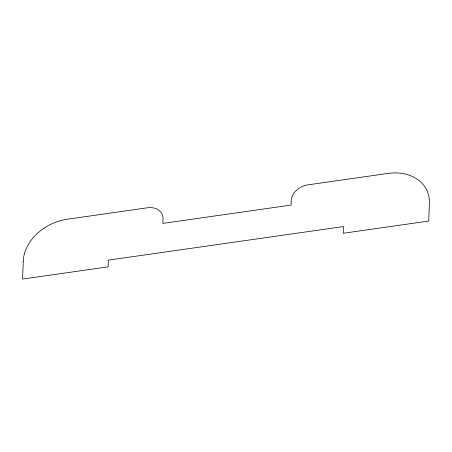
<?xml version="1.0" encoding="UTF-8"?>
<svg xmlns="http://www.w3.org/2000/svg" width="452" height="452" viewBox="0 0 452 452"><rect width="100%" height="100%" fill="white"/><g stroke="black" fill="none" stroke-linecap="round" stroke-linejoin="round"><path stroke-width="0.68" d="M23.25 261.154L22.6 279.065L108.107 266.849L108.35 260.137L343.486 226.542L343.243 233.26L428.75 221.045L429.4 203.134A44.432 34.284 -25.2 0 0 387.952 173.427L307.789 184.874A16.662 12.859 -25.2 0 0 291.269 200.598L291.105 205.078L162.85 223.395L163.008 218.921A16.662 12.859 -25.2 0 0 147.465 207.779L67.303 219.231A44.432 34.284 -25.2 0 0 23.25 261.154"/></g></svg>
